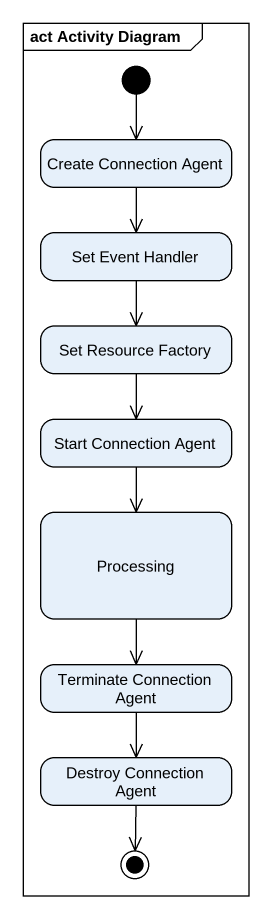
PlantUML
@startuml
mainframe act Activity Diagram
hide empty description
state "Create Connection Agent" as Create_Connection_Agent
state "Set Event Handler" as Set_Event_Handler
state "Set Resource Factory" as Set_Resource_Factory
state "Start Connection Agent" as Start_Connection_Agent
state Processing
state "Terminate Connection Agent" as Terminate_Connection_Agent
state "Destroy Connection Agent" as Destroy_Connection_Agent
[*] --> Create_Connection_Agent
Create_Connection_Agent --> Set_Event_Handler
Set_Event_Handler --> Set_Resource_Factory
Set_Resource_Factory --> Start_Connection_Agent
Start_Connection_Agent --> Processing
Processing --> Terminate_Connection_Agent
Terminate_Connection_Agent --> Destroy_Connection_Agent
Destroy_Connection_Agent --> [*]
@enduml
